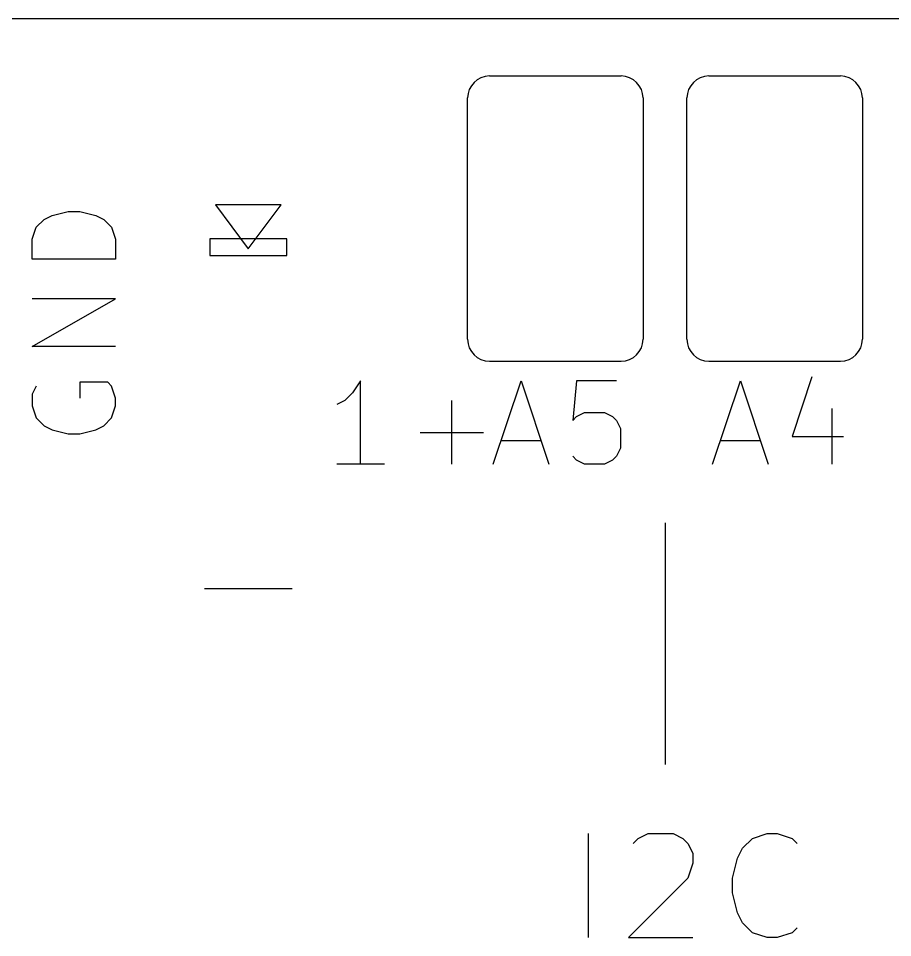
# Model space of a CAD drawing. Extents: x 117.4 to 179.6, y -117.7 to -92.3.
# Drawn here: x 152.06 to 162.19, y -102.95 to -92.3 of the extents above; entities that cross this region are included whole.
import ezdxf

# ---------------------------------------------------------------- set-up
doc = ezdxf.new("R2010")
doc.units = 0
doc.header["$MEASUREMENT"] = 0
doc.layers.add('BLACK', color=7, linetype='CONTINUOUS')

msp = doc.modelspace()

# ---------------------------------------------------------------- linework, layer by layer
at = {"layer": 'BLACK', "linetype": 'CONTINUOUS'}
for p, q in [((120.561, -92.3036), (176.441, -92.3036)), ((157.518, -92.9706), (159.042, -92.9706)), ((160.058, -92.9706), (161.582, -92.9706)), ((157.264, -96.0186), (157.264, -93.2246)), ((159.296, -93.2246), (159.296, -96.0186)), ((159.804, -96.0186), (159.804, -93.2246)), ((161.836, -93.2246), (161.836, -96.0186)), ((155.105, -94.4626), (154.343, -94.4626)), ((154.343, -94.4626), (154.724, -94.9706)), ((154.724, -94.9706), (155.105, -94.4626)), ((152.361, -94.6306), (152.453, -94.5846)), ((152.453, -94.5846), (152.637, -94.5386)), ((152.637, -94.5386), (152.774, -94.5386)), ((152.774, -94.5386), (152.958, -94.5846)), ((152.958, -94.5846), (153.05, -94.6306)), ((152.269, -94.7225), (152.361, -94.6306)), ((153.05, -94.6306), (153.142, -94.7225)), ((152.223, -94.8604), (152.269, -94.7225)), ((153.142, -94.7225), (153.188, -94.8604)), ((152.223, -95.0902), (152.223, -94.8604)), ((153.188, -94.8604), (153.188, -95.0902)), ((155.169, -94.8571), (154.28, -94.8571)), ((154.28, -94.8571), (154.28, -95.0476)), ((155.169, -95.0476), (155.169, -94.8571)), ((153.188, -95.0902), (152.223, -95.0902)), ((154.28, -95.0476), (155.169, -95.0476)), ((152.223, -96.1013), (153.188, -95.5498)), ((153.188, -95.5498), (152.223, -95.5498)), ((153.188, -96.1013), (152.223, -96.1013)), ((157.518, -96.2726), (159.042, -96.2726)), ((160.058, -96.2726), (161.582, -96.2726)), ((153.096, -96.515), (152.774, -96.515)), ((152.774, -96.515), (152.774, -96.6988)), ((153.142, -96.561), (153.096, -96.515)), ((156.025, -96.4994), (155.933, -96.6373)), ((156.025, -97.4646), (156.025, -96.4994)), ((157.562, -97.4646), (157.884, -96.4994)), ((157.884, -96.4994), (158.206, -97.4646)), ((158.527, -96.4994), (158.482, -96.9591)), ((158.987, -96.4994), (158.527, -96.4994)), ((160.102, -97.4646), (160.424, -96.4994)), ((160.424, -96.4994), (160.746, -97.4646)), ((161.251, -96.4535), (161.022, -97.1429)), ((152.269, -96.561), (152.223, -96.6529)), ((153.188, -96.6988), (153.142, -96.561)), ((152.223, -96.6529), (152.223, -96.7908)), ((153.188, -96.7908), (153.188, -96.6988)), ((155.841, -96.7292), (155.749, -96.7752)), ((155.933, -96.6373), (155.841, -96.7292)), ((157.082, -97.4646), (157.082, -96.7292)), ((152.223, -96.7908), (152.269, -96.9287)), ((153.142, -96.9287), (153.188, -96.7908)), ((161.481, -96.8212), (161.481, -97.4646)), ((152.269, -96.9287), (152.361, -97.0206)), ((153.05, -97.0206), (153.142, -96.9287)), ((158.482, -96.9591), (158.527, -96.9131)), ((158.527, -96.9131), (158.619, -96.8671)), ((158.619, -96.8671), (158.849, -96.8671)), ((158.849, -96.8671), (158.941, -96.9131)), ((158.941, -96.9131), (158.987, -96.9591)), ((152.361, -97.0206), (152.453, -97.0665)), ((152.958, -97.0665), (153.05, -97.0206)), ((158.987, -96.9591), (159.033, -97.051)), ((159.033, -97.051), (159.033, -97.2808)), ((152.453, -97.0665), (152.637, -97.1125)), ((152.637, -97.1125), (152.774, -97.1125)), ((152.774, -97.1125), (152.958, -97.0665)), ((156.714, -97.0969), (157.45, -97.0969)), ((161.022, -97.1429), (161.619, -97.1429)), ((157.654, -97.1889), (158.114, -97.1889)), ((160.194, -97.1889), (160.654, -97.1889)), ((158.527, -97.4187), (158.482, -97.3727)), ((158.987, -97.3727), (158.941, -97.4187)), ((159.033, -97.2808), (158.987, -97.3727)), ((156.301, -97.4646), (155.749, -97.4646)), ((158.619, -97.4646), (158.527, -97.4187)), ((158.849, -97.4646), (158.619, -97.4646)), ((158.941, -97.4187), (158.849, -97.4646)), ((159.555, -100.943), (159.555, -98.1426)), ((155.232, -98.9076), (154.216, -98.9076)), ((158.666, -102.946), (158.666, -101.74)), ((159.241, -101.797), (159.356, -101.74)), ((159.356, -101.74), (159.643, -101.74)), ((159.643, -101.74), (159.758, -101.797)), ((160.562, -101.797), (160.735, -101.74)), ((160.735, -101.74), (160.85, -101.74)), ((160.85, -101.74), (161.022, -101.797)), ((159.183, -101.855), (159.241, -101.797)), ((159.758, -101.797), (159.815, -101.855)), ((160.447, -101.912), (160.562, -101.797)), ((161.022, -101.797), (161.079, -101.855)), ((159.815, -101.855), (159.873, -101.969)), ((160.39, -102.027), (160.447, -101.912)), ((159.873, -101.969), (159.873, -102.084)), ((160.333, -102.257), (160.39, -102.027)), ((159.873, -102.084), (159.815, -102.257)), ((159.815, -102.257), (159.126, -102.946)), ((160.333, -102.429), (160.333, -102.257)), ((160.39, -102.659), (160.333, -102.429)), ((160.447, -102.774), (160.39, -102.659)), ((160.562, -102.889), (160.447, -102.774)), ((160.735, -102.946), (160.562, -102.889)), ((161.022, -102.889), (160.85, -102.946)), ((161.079, -102.831), (161.022, -102.889)), ((159.126, -102.946), (159.873, -102.946)), ((160.85, -102.946), (160.735, -102.946))]:
    msp.add_line(p, q, dxfattribs=at)
at = {"layer": 'BLACK'}
for centre, start, end in [((157.518, -93.2246), 90, 180), ((159.042, -93.2246), 0, 90), ((160.058, -93.2246), 90, 180), ((161.582, -93.2246), 0, 90), ((157.518, -96.0186), 180, 270), ((159.042, -96.0186), -90, 0), ((160.058, -96.0186), 180, 270), ((161.582, -96.0186), -90, 0)]:
    msp.add_arc(centre, 0.254, start, end, dxfattribs=at)

doc.saveas('drawing.dxf')
